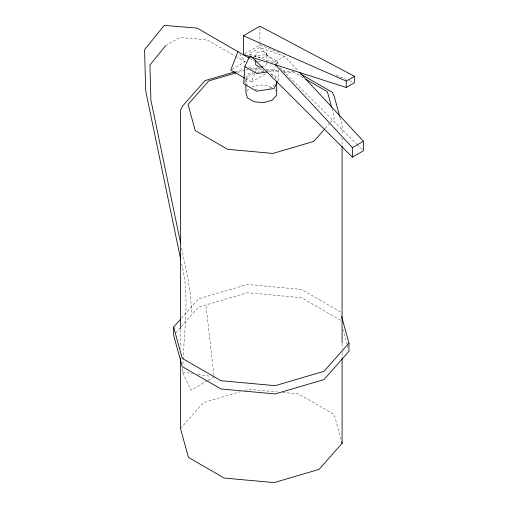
<?xml version="1.0" encoding="UTF-8"?>
<svg xmlns="http://www.w3.org/2000/svg" width="508" height="508" viewBox="0 0 508 508"><rect width="100%" height="100%" fill="white"/><g stroke="black" fill="none" stroke-linecap="round" stroke-linejoin="round"><path stroke-width="0.38" stroke-dasharray="2.54 1.91" d="M207.315 380.816L190.945 390.265L182.461 371.983L182.677 368.059M182.893 364.134L183.109 360.21M183.153 359.423C184.41 327.59 189.725 295.173 181.604 263.798M245.428 78.556L251.428 82.017L254.571 73.901M254.864 73.165L257.15 67.259M255.708 56.979L255.708 55.397L257.207 52.165L262.801 51.302L266.891 53.664L266.891 62.376M244.323 82.41L248.412 73.603L253.003 72.892M266.891 53.664L265.392 56.896L259.798 57.76L255.708 55.397M266.891 63.163L265.392 66.396L263.296 66.719M276.181 64.878L273.342 70.987L268.643 71.711M276.492 64.198L277.749 61.487L265.709 54.534L253.174 56.471M277.647 81.032L278.905 78.321L278.327 69.901M245.91 84.125L245.91 79.635L250.285 74.682L253.86 73.635M246.882 91.256L249.314 88.506M274.745 84.652L272.313 87.408L269.456 88.246M325.184 128.454L329.863 123.146M330.384 122.555L334.543 117.843L332.086 108.883M181.439 318.249L198.558 298.85L247.421 284.48L301.581 289.433L340.36 311.817L340.989 314.109M175.736 332.975L180.924 327.101M181.439 326.511L198.558 307.118L247.421 292.741L301.581 297.694L340.36 320.084L340.989 322.37M180.511 428.568L203.46 402.565L240.246 391.744M165.506 45.796L179.819 37.535L206.864 39.764L234.842 55.918M244.716 53.759L259.925 44.983L279.718 52.87M251.054 56.115L248.812 53.886L259.829 47.523L284.709 56.426L298.19 70.949M232.131 69.304L245.078 61.83L239.713 54.191M284.709 56.426L273.691 62.789L248.812 53.886M251.428 82.017L265.735 73.755M207.994 380.422L214.128 376.879L205.854 304.673M235.255 71.717L243.561 69.278M237.598 72.415L245.161 70.193M245.916 69.971L248.945 69.082M251.714 86.982L258.864 84.88L268.37 85.75L271.78 87.719M244.748 390.423L248.501 389.319L277.368 391.954M257.905 61.557L260.699 61.125M256.832 72.301L263.722 71.234M248.85 67.723L262.172 68.936M266.084 69.298L278.619 70.441M282.537 70.802L294.291 71.876M250.482 68.929L263.747 70.142M266.871 70.428L280.137 71.641M284.042 71.996L294.964 72.993L303.066 77.673M254.959 89.129L259.347 89.529M282.829 392.455L298.431 393.884L334.181 414.522L341.046 439.553M182.461 371.983L192.5 373.539M197.91 374.371L211.042 376.403M336.163 75.374L346.424 79.464M349.358 80.632L353.022 82.099M249.917 58.572L254.584 61.265M270.764 73.622L278.905 78.321M271.094 74.6L275.184 76.962L275.933 79.705M235.528 56.312L245.078 61.83M259.829 47.523L276.631 64.268M279.991 67.621L356.705 144.094M357.264 144.653L362.299 149.682M262.604 69.298L264.839 72.479M340.004 117.373L342.087 124.962L342.087 134.461M342.868 329.235L347.262 345.25M347.472 346.012L347.891 347.542M275.184 89.681L275.558 91.053M245.91 79.635L247.231 84.442M181.674 248.291L187.643 277.019L190.564 295.389L191.541 312.934M277.749 61.487L277.965 64.548M342.087 137.63L342.087 145.548M342.087 343.554L342.087 349.098M342.087 352.266L342.087 357.81M259.925 27.775L259.925 41.853M259.925 42.634L259.925 44.983M180.511 329.571L180.511 348.577"/><path stroke-width="0.76" d="M251.606 56.712L249.257 57.074L244.85 66.573L243.694 83.769L256.584 91.211L274.187 88.487L277.336 81.712M237.928 51.651L230.772 70.091L244.761 78.168M165.506 45.796L149.93 65.043L150.882 99.974L180.55 242.856M324.663 129.038L313.734 141.421L272.898 153.429L227.635 149.295L195.224 130.581L188.055 104.445L208.864 80.867L236.087 72.86M341.611 316.395L348.939 343.09L348.939 351.352L324.041 379.565L275.177 393.935L221.018 388.982L182.239 366.598L173.66 335.324L173.66 327.063L180.404 319.424M348.939 343.09L324.041 371.297L275.177 385.674L221.018 380.721L182.239 358.33L173.66 327.063M342.087 358.604L342.087 443.344L319.138 469.348L274.098 482.6L224.168 478.034L188.424 457.397L180.511 428.568L180.511 358.083M243.395 35.757L259.925 26.213L354.489 76.321L354.489 82.683L346.227 87.452L243.395 54.521L243.395 35.757L346.227 81.09L354.489 76.321M363.423 141.256L363.423 150.793L352.406 157.156L352.406 147.618L363.423 141.256L299.263 72.111M234.499 71.939L205.035 80.607L182.709 105.905L180.511 110.185L180.511 328.778M262.598 66.827L259.798 67.259L255.708 64.897L255.708 60.147M267.075 71.952L256.889 73.527L244.85 66.573M300.152 73.736L332.2 92.24L334.181 96.133L339.795 116.611M305.772 79.235L327.374 91.707L331.673 107.385M249.25 58.185L197.167 28.118L164.268 25.4L144.577 49.733L145.694 90.856L180.638 259.144M252.171 57.233L352.406 157.156M275.311 64.529L352.406 147.618M341.668 441.827L342.087 443.344M346.227 81.09L346.227 87.452M342.087 146.342L342.087 342.76M276.689 82.448L276.689 95.174L272.313 100.127L263.735 102.648L254.229 101.778L247.415 97.847L245.91 92.361L245.91 84.874"/></g></svg>
